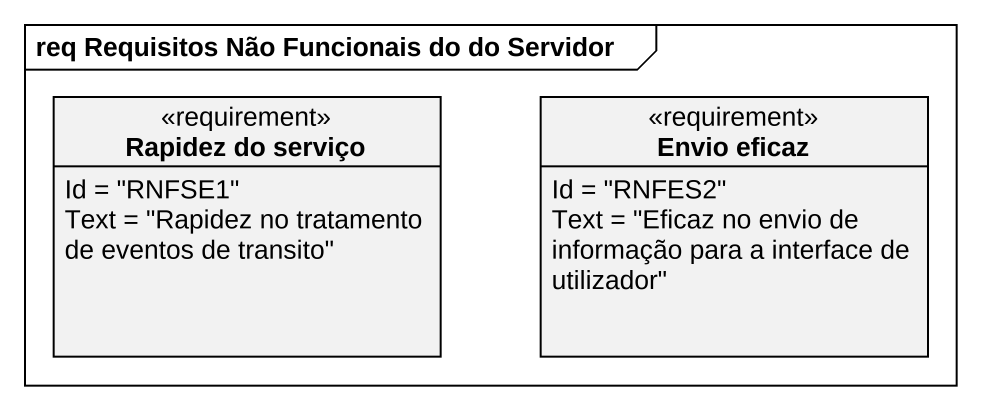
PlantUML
@startuml
mainframe req Requisitos Não Funcionais do do Servidor
hide circle
hide empty members
class "Rapidez do serviço" as Rapidez_do_serviço <<requirement>> {
  Id = "RNFSE1"
  Text = "Rapidez no tratamento de eventos de transito"
}
class "Envio eficaz" as Envio_eficaz <<requirement>> {
  Id = "RNFES2"
  Text = "Eficaz no envio de informação para a interface de utilizador"
}
@enduml
